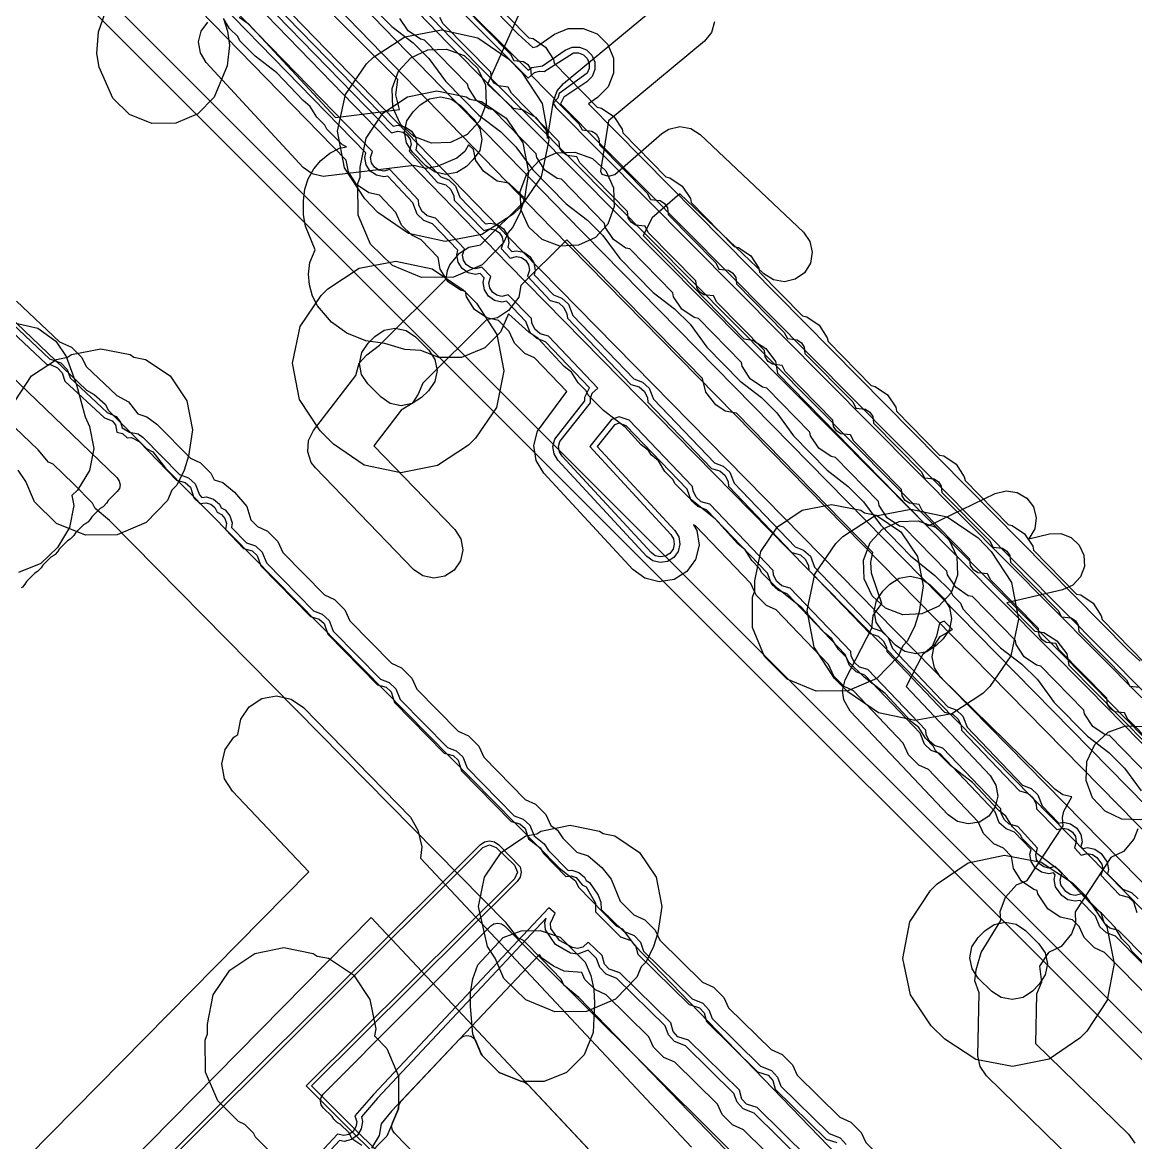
# Model space of a CAD drawing. Header units: metres. Extents: x -2677 to -840, y 169 to 1487.
# Drawn here: x -1690.1 to -1631.8, y 1085.9 to 1144.5 of the extents above; entities that cross this region are included whole.
import ezdxf

# ---------------------------------------------------------------- set-up
doc = ezdxf.new("R2010")
doc.units = ezdxf.units.M
for name, color, linetype in [('AI_GREENING_ALLOWED_ZONE', 4, 'Continuous'), ('AI_GREENING_EXCLUSIONS', 1, 'Continuous'), ('AI_GREENING_LAWN', 82, 'Continuous')]:
    doc.layers.add(name, color=color, linetype=linetype)

msp = doc.modelspace()

# ---------------------------------------------------------------- linework, layer by layer
at = {"layer": 'AI_GREENING_ALLOWED_ZONE'}
msp.add_lwpolyline([(-1662.358, 1077.926), (-1670.616, 1086.396), (-1670.721, 1086.558), (-1670.758, 1086.748), (-1670.719, 1086.938), (-1670.426, 1087.638), (-1670.397, 1087.782), (-1670.396, 1087.782), (-1670.396, 1087.782), (-1670.372, 1087.912), (-1670.271, 1088.07), (-1667.172, 1091.361), (-1667.011, 1091.475), (-1666.818, 1091.518), (-1666.623, 1091.483), (-1666.457, 1091.375), (-1666.347, 1091.211), (-1666.07, 1090.549), (-1666.016, 1090.47), (-1665.164, 1089.618), (-1665.082, 1089.563), (-1664.008, 1089.13), (-1663.917, 1089.113), (-1663.77, 1089.059), (-1663.647, 1088.964), (-1658.104, 1083.052)], dxfattribs=at)
at = {"layer": 'AI_GREENING_EXCLUSIONS'}
for points in [[(-1725.602, 1188.899), (-1722.981, 1185.086), (-1711.941, 1172.588), (-1707.91, 1168.213), (-1697.806, 1157.973), (-1592.329, 1052.459), (-1591.895, 1051.811), (-1591.844, 1051.551), (-1591.563, 1051.196), (-1583.647, 1043.253), (-1582.226, 1041.717)], [(-1723.771, 1184.47), (-1712.683, 1171.918), (-1708.634, 1167.522), (-1698.515, 1157.268), (-1593.036, 1051.753), (-1592.819, 1051.428), (-1592.744, 1051.04), (-1592.274, 1050.493), (-1584.375, 1042.567)], [(-1689.974, 1170.556), (-1664.143, 1143.925), (-1663.373, 1143.218), (-1663.165, 1143.278), (-1662.236, 1143.91), (-1661.518, 1144.215), (-1660.737, 1144.221), (-1660.014, 1143.929), (-1659.457, 1143.381), (-1659.153, 1142.663), (-1659.146, 1141.883), (-1659.439, 1141.159), (-1659.986, 1140.603), (-1660.463, 1140.278), (-1632.225, 1111.679), (-1631.594, 1111.113)], [(-1611.345, 1086.222), (-1634.286, 1109.639), (-1667.831, 1143.457), (-1692.058, 1168.538)], [(-1611.131, 1086.432), (-1634.073, 1109.85), (-1667.617, 1143.668), (-1691.842, 1168.746)], [(-1682.798, 1151.116), (-1670.759, 1138.761), (-1670.433, 1138.849), (-1670.166, 1138.792), (-1669.941, 1138.637), (-1669.792, 1138.408), (-1669.742, 1138.14), (-1669.847, 1137.802), (-1668.357, 1136.162), (-1667.927, 1136.037), (-1667.659, 1135.794), (-1667.499, 1135.462), (-1667.48, 1135.229), (-1665.943, 1133.65), (-1665.615, 1133.734), (-1665.349, 1133.674), (-1665.125, 1133.517), (-1664.979, 1133.287), (-1664.931, 1133.018), (-1665.031, 1132.695), (-1664.561, 1132.203), (-1664.234, 1132.287), (-1663.967, 1132.228), (-1663.744, 1132.071), (-1663.597, 1131.84), (-1663.55, 1131.571), (-1663.649, 1131.249), (-1662.461, 1129.981), (-1662.016, 1129.856), (-1661.747, 1129.613), (-1661.588, 1129.281), (-1661.568, 1129.05), (-1658.247, 1125.587), (-1657.802, 1125.462), (-1657.533, 1125.219), (-1657.374, 1124.887), (-1657.354, 1124.656), (-1654.033, 1121.193), (-1653.588, 1121.067), (-1653.319, 1120.825), (-1653.16, 1120.492), (-1653.14, 1120.261), (-1649.819, 1116.798), (-1649.373, 1116.673), (-1649.105, 1116.43), (-1648.946, 1116.098), (-1648.926, 1115.867), (-1645.75, 1112.545), (-1645.308, 1112.419), (-1645.039, 1112.177), (-1644.88, 1111.844), (-1644.86, 1111.61), (-1641.833, 1108.432), (-1641.391, 1108.306), (-1641.122, 1108.064), (-1640.963, 1107.731), (-1640.943, 1107.497), (-1637.916, 1104.319), (-1637.474, 1104.194), (-1637.206, 1103.951), (-1637.046, 1103.619), (-1637.027, 1103.384), (-1635.954, 1102.288), (-1635.628, 1102.372), (-1635.362, 1102.313), (-1635.138, 1102.157), (-1634.991, 1101.926), (-1634.943, 1101.657), (-1635.042, 1101.334), (-1634.685, 1100.961), (-1634.357, 1101.046), (-1634.091, 1100.987), (-1633.867, 1100.83), (-1633.607, 1100.482), (-1633.56, 1100.213), (-1633.653, 1099.898), (-1632.674, 1098.876), (-1632.215, 1098.751), (-1631.947, 1098.508), (-1631.768, 1097.958)], [(-1682.454, 1151.192), (-1670.674, 1139.103), (-1670.429, 1139.149), (-1670.047, 1139.068), (-1669.726, 1138.847), (-1669.513, 1138.52), (-1669.442, 1138.136), (-1669.499, 1137.867), (-1668.188, 1136.45), (-1667.759, 1136.286), (-1667.41, 1135.962), (-1667.186, 1135.382), (-1665.854, 1133.991), (-1665.608, 1134.034), (-1665.227, 1133.949), (-1664.908, 1133.725), (-1664.699, 1133.395), (-1664.632, 1133.011), (-1664.686, 1132.768), (-1664.472, 1132.544), (-1664.227, 1132.587), (-1663.846, 1132.502), (-1663.527, 1132.278), (-1663.318, 1131.949), (-1663.25, 1131.564), (-1663.304, 1131.324), (-1662.299, 1130.274), (-1661.848, 1130.105), (-1661.499, 1129.781), (-1661.274, 1129.203), (-1658.085, 1125.879), (-1657.634, 1125.71), (-1657.284, 1125.387), (-1657.06, 1124.809), (-1653.871, 1121.485), (-1653.42, 1121.316), (-1653.07, 1120.992), (-1652.846, 1120.415), (-1649.656, 1117.091), (-1649.206, 1116.922), (-1648.856, 1116.598), (-1648.632, 1116.02), (-1645.586, 1112.836), (-1645.14, 1112.668), (-1644.791, 1112.344), (-1644.566, 1111.763), (-1641.67, 1108.723), (-1641.223, 1108.555), (-1640.874, 1108.231), (-1640.649, 1107.65), (-1637.753, 1104.611), (-1637.306, 1104.442), (-1636.957, 1104.119), (-1636.733, 1103.537), (-1635.864, 1102.629), (-1635.622, 1102.672), (-1635.241, 1102.588), (-1634.921, 1102.364), (-1634.711, 1102.035), (-1634.644, 1101.651), (-1634.697, 1101.408), (-1634.596, 1101.302), (-1634.351, 1101.346), (-1633.97, 1101.261), (-1633.65, 1101.038), (-1633.328, 1100.591), (-1633.26, 1100.207), (-1633.31, 1099.978), (-1632.515, 1099.17), (-1632.048, 1098.999), (-1631.698, 1098.676)], [(-1630.101, 1093.881), (-1632.893, 1096.71), (-1633.36, 1096.88), (-1633.71, 1097.204), (-1633.934, 1097.766), (-1634.743, 1098.583), (-1635.003, 1098.537), (-1635.384, 1098.621), (-1635.704, 1098.844), (-1636.026, 1099.291), (-1636.094, 1099.675), (-1636.04, 1099.919), (-1636.141, 1100.024), (-1636.387, 1099.981), (-1636.768, 1100.065), (-1637.087, 1100.288), (-1637.297, 1100.617), (-1637.365, 1101.002), (-1637.311, 1101.248), (-1638.173, 1102.155), (-1638.619, 1102.323), (-1638.969, 1102.647), (-1639.193, 1103.228), (-1642.09, 1106.268), (-1642.536, 1106.436), (-1642.886, 1106.76), (-1643.11, 1107.341), (-1646.007, 1110.381), (-1646.453, 1110.549), (-1646.802, 1110.873), (-1647.027, 1111.454), (-1650.068, 1114.634), (-1650.518, 1114.803), (-1650.868, 1115.126), (-1651.092, 1115.704), (-1654.282, 1119.028), (-1654.733, 1119.197), (-1655.082, 1119.521), (-1655.306, 1120.098), (-1658.496, 1123.422), (-1658.855, 1123.553), (-1659.094, 1123.481), (-1660.004, 1122.348), (-1655.939, 1117.939), (-1655.736, 1117.606), (-1655.675, 1117.221), (-1655.767, 1116.841), (-1655.997, 1116.526), (-1656.33, 1116.323), (-1656.715, 1116.262), (-1657.094, 1116.354), (-1657.41, 1116.583), (-1662.057, 1121.626), (-1662.261, 1121.959), (-1662.321, 1122.344), (-1662.23, 1122.723), (-1660.654, 1124.733), (-1660.66, 1124.918), (-1660.405, 1125.411), (-1662.71, 1127.816), (-1663.161, 1127.986), (-1663.51, 1128.309), (-1663.735, 1128.887), (-1664.749, 1129.941), (-1664.996, 1129.897), (-1665.377, 1129.982), (-1665.696, 1130.206), (-1665.906, 1130.536), (-1665.973, 1130.92), (-1665.919, 1131.163), (-1666.132, 1131.387), (-1666.378, 1131.344), (-1666.758, 1131.429), (-1667.078, 1131.653), (-1667.287, 1131.982), (-1667.354, 1132.366), (-1667.3, 1132.61), (-1668.624, 1133.998), (-1669.072, 1134.167), (-1669.422, 1134.49), (-1669.646, 1135.087), (-1670.951, 1136.492), (-1671.171, 1136.451), (-1671.553, 1136.532), (-1671.874, 1136.753), (-1672.087, 1137.08), (-1672.158, 1137.464), (-1672.106, 1137.708), (-1683.886, 1149.797)], [(-1629.807, 1094.037), (-1632.734, 1097.004), (-1633.193, 1097.129), (-1633.461, 1097.372), (-1633.64, 1097.922), (-1634.661, 1098.927), (-1634.996, 1098.836), (-1635.263, 1098.895), (-1635.487, 1099.052), (-1635.747, 1099.4), (-1635.794, 1099.669), (-1635.696, 1099.992), (-1636.053, 1100.365), (-1636.38, 1100.281), (-1636.647, 1100.34), (-1636.871, 1100.496), (-1637.018, 1100.726), (-1637.065, 1100.995), (-1636.965, 1101.32), (-1638.009, 1102.447), (-1638.451, 1102.572), (-1638.72, 1102.815), (-1638.879, 1103.147), (-1638.899, 1103.381), (-1641.926, 1106.559), (-1642.368, 1106.685), (-1642.637, 1106.928), (-1642.796, 1107.26), (-1642.816, 1107.494), (-1645.843, 1110.672), (-1646.285, 1110.798), (-1646.554, 1111.04), (-1646.713, 1111.373), (-1646.733, 1111.607), (-1649.905, 1114.926), (-1650.351, 1115.051), (-1650.619, 1115.294), (-1650.779, 1115.626), (-1650.798, 1115.857), (-1654.12, 1119.32), (-1654.565, 1119.446), (-1654.833, 1119.688), (-1654.993, 1120.021), (-1655.012, 1120.252), (-1658.334, 1123.715), (-1658.863, 1123.898), (-1659.264, 1123.749), (-1660.399, 1122.335), (-1656.16, 1117.736), (-1656.017, 1117.503), (-1655.975, 1117.233), (-1656.039, 1116.967), (-1656.2, 1116.746), (-1656.433, 1116.604), (-1656.703, 1116.562), (-1656.968, 1116.626), (-1657.189, 1116.787), (-1661.837, 1121.829), (-1661.979, 1122.062), (-1662.022, 1122.332), (-1661.957, 1122.597), (-1660.356, 1124.625), (-1660.364, 1124.87), (-1660.268, 1125.125), (-1659.978, 1125.4), (-1662.548, 1128.109), (-1662.993, 1128.234), (-1663.262, 1128.477), (-1663.421, 1128.809), (-1663.441, 1129.04), (-1664.661, 1130.282), (-1664.989, 1130.197), (-1665.256, 1130.257), (-1665.48, 1130.414), (-1665.626, 1130.644), (-1665.673, 1130.913), (-1665.574, 1131.236), (-1666.043, 1131.728), (-1666.371, 1131.644), (-1666.637, 1131.703), (-1666.861, 1131.86), (-1667.007, 1132.091), (-1667.054, 1132.36), (-1666.955, 1132.683), (-1668.461, 1134.29), (-1668.904, 1134.415), (-1669.173, 1134.658), (-1669.332, 1134.99), (-1669.352, 1135.238), (-1670.855, 1136.829), (-1671.167, 1136.751), (-1671.434, 1136.808), (-1671.659, 1136.963), (-1671.808, 1137.192), (-1671.858, 1137.46), (-1671.762, 1137.784), (-1683.801, 1150.139)], [(-1678.732, 1144.816), (-1678.258, 1144.472), (-1673.704, 1139.549), (-1670.352, 1139.969), (-1670.542, 1140.741), (-1670.443, 1141.547), (-1679.022, 1150.165)], [(-1630.964, 1093.329), (-1633.461, 1095.859), (-1633.999, 1096.105), (-1634.539, 1096.645), (-1634.797, 1097.214), (-1635.141, 1097.563), (-1635.786, 1097.705), (-1636.426, 1098.153), (-1636.958, 1098.928), (-1636.99, 1099.11), (-1637.17, 1099.149), (-1637.809, 1099.597), (-1638.229, 1100.255), (-1638.339, 1100.878), (-1638.759, 1101.319), (-1639.258, 1101.548), (-1639.798, 1102.088), (-1640.074, 1102.7), (-1642.676, 1105.432), (-1643.174, 1105.661), (-1643.715, 1106.201), (-1643.991, 1106.813), (-1646.593, 1109.545), (-1647.091, 1109.773), (-1647.632, 1110.314), (-1647.908, 1110.925), (-1650.651, 1113.795), (-1651.157, 1114.027), (-1651.697, 1114.567), (-1651.97, 1115.17), (-1654.865, 1118.189), (-1654.97, 1118.233), (-1654.797, 1117.951), (-1654.676, 1117.18), (-1654.859, 1116.421), (-1655.319, 1115.791), (-1655.985, 1115.384), (-1656.756, 1115.263), (-1657.514, 1115.446), (-1658.145, 1115.906), (-1662.793, 1120.948), (-1663.2, 1121.614), (-1663.321, 1122.385), (-1663.137, 1123.143), (-1661.598, 1125.21), (-1663.293, 1126.978), (-1663.799, 1127.21), (-1664.34, 1127.75), (-1664.612, 1128.353), (-1665.165, 1128.93), (-1665.781, 1129.067), (-1666.42, 1129.516), (-1666.838, 1130.174), (-1666.887, 1130.452), (-1667.162, 1130.514), (-1667.801, 1130.962), (-1668.219, 1131.621), (-1668.327, 1132.237), (-1669.209, 1133.161), (-1669.711, 1133.391), (-1670.251, 1133.931), (-1670.542, 1134.578), (-1671.391, 1135.495), (-1671.947, 1135.613), (-1672.591, 1136.055), (-1673.016, 1136.71), (-1673.13, 1137.325), (-1684.295, 1148.783)], [(-1674.694, 1147.896), (-1661.67, 1134.465), (-1623.425, 1095.521)], [(-1709.94, 1147.514), (-1686.726, 1125.283), (-1686.329, 1125.058), (-1685.737, 1124.549), (-1685.573, 1124.224), (-1683.576, 1122.229), (-1683.252, 1122.066), (-1682.588, 1121.204), (-1661.976, 1100.272), (-1661.139, 1099.604), (-1660.98, 1099.276), (-1659.018, 1097.26), (-1658.696, 1097.093), (-1658.057, 1096.25), (-1637.782, 1075.224), (-1637.093, 1074.63), (-1636.982, 1074.393), (-1635.973, 1073.347), (-1634.927, 1072.339), (-1634.693, 1072.229), (-1634.098, 1071.54), (-1615.124, 1053.244)], [(-1709.94, 1147.514), (-1686.726, 1125.283), (-1686.329, 1125.058), (-1685.737, 1124.549), (-1685.573, 1124.224), (-1683.576, 1122.229), (-1683.252, 1122.066), (-1682.588, 1121.204), (-1661.976, 1100.272), (-1661.139, 1099.604), (-1660.98, 1099.276), (-1659.018, 1097.26), (-1658.696, 1097.093), (-1658.057, 1096.25), (-1637.782, 1075.224), (-1637.093, 1074.63), (-1636.982, 1074.393), (-1635.973, 1073.347), (-1634.927, 1072.339), (-1634.693, 1072.229), (-1634.098, 1071.54), (-1615.124, 1053.244)], [(-1617.913, 1050.376), (-1636.7, 1068.491), (-1637.625, 1069.175), (-1637.793, 1069.499), (-1639.82, 1071.526), (-1640.142, 1071.693), (-1640.827, 1072.619), (-1660.975, 1093.513), (-1661.745, 1094.156), (-1661.889, 1094.461), (-1662.866, 1095.475), (-1663.859, 1096.483), (-1664.153, 1096.631), (-1664.769, 1097.407), (-1685.514, 1118.475), (-1686.266, 1119.093), (-1686.405, 1119.38), (-1687.394, 1120.384), (-1688.471, 1121.415), (-1688.702, 1121.526), (-1689.257, 1122.168), (-1714.899, 1146.725)], [(-1617.913, 1050.376), (-1636.7, 1068.491), (-1637.625, 1069.175), (-1637.793, 1069.499), (-1639.82, 1071.526), (-1640.142, 1071.693), (-1640.827, 1072.619), (-1660.975, 1093.513), (-1661.745, 1094.156), (-1661.889, 1094.461), (-1662.866, 1095.475), (-1663.859, 1096.483), (-1664.153, 1096.631), (-1664.769, 1097.407), (-1685.514, 1118.475), (-1686.266, 1119.093), (-1686.405, 1119.38), (-1687.394, 1120.384), (-1688.471, 1121.415), (-1688.702, 1121.526), (-1689.257, 1122.168), (-1714.899, 1146.725)], [(-1675.407, 1147.195), (-1662.385, 1133.766), (-1624.139, 1094.821)], [(-1625.803, 1093.733), (-1663.954, 1132.58), (-1677.189, 1146.227)], [(-1672.498, 1146.091), (-1670.752, 1144.319), (-1669.625, 1143.46), (-1668.815, 1142.65), (-1667.939, 1141.457), (-1666.194, 1139.686), (-1665.066, 1138.827), (-1664.256, 1138.017), (-1663.38, 1136.822), (-1661.632, 1135.044), (-1660.513, 1134.188), (-1659.703, 1133.378), (-1658.828, 1132.182), (-1657.08, 1130.404), (-1655.961, 1129.548), (-1655.151, 1128.738), (-1654.275, 1127.542), (-1652.521, 1125.757), (-1651.414, 1124.904), (-1650.603, 1124.094), (-1649.728, 1122.89), (-1647.976, 1121.097), (-1646.877, 1120.249), (-1646.066, 1119.439), (-1645.191, 1118.235), (-1643.621, 1116.624), (-1642.34, 1115.595), (-1641.529, 1114.784), (-1641.407, 1114.541), (-1641.007, 1114.14), (-1640.871, 1113.85), (-1640.131, 1113.043), (-1638.916, 1111.811), (-1637.79, 1110.952), (-1636.98, 1110.142), (-1636.104, 1108.949), (-1634.358, 1107.177), (-1633.232, 1106.318), (-1632.422, 1105.508), (-1631.546, 1104.315)], [(-1667.734, 1146.159), (-1663.612, 1142.037), (-1663.43, 1142.181), (-1662.872, 1142.268), (-1661.674, 1143.083), (-1661.314, 1143.236), (-1660.924, 1143.239), (-1660.562, 1143.093), (-1660.284, 1142.819), (-1660.132, 1142.46), (-1660.129, 1142.07), (-1660.275, 1141.708), (-1660.549, 1141.43), (-1661.747, 1140.614), (-1661.922, 1140.27), (-1631.299, 1109.393)], [(-1626.517, 1093.033), (-1664.67, 1131.882), (-1677.903, 1145.526)], [(-1667.949, 1145.951), (-1663.616, 1141.615), (-1663.293, 1141.915), (-1663.03, 1141.99), (-1662.788, 1141.962), (-1661.253, 1142.942), (-1660.98, 1142.944), (-1660.727, 1142.842), (-1660.532, 1142.65), (-1660.426, 1142.399), (-1660.423, 1142.126), (-1660.526, 1141.872), (-1662, 1140.805), (-1662.063, 1140.569), (-1662.317, 1140.302), (-1662.165, 1140.079), (-1631.513, 1109.182)], [(-1665.83, 1146.035), (-1663.582, 1143.731), (-1663.361, 1143.685), (-1662.716, 1143.246), (-1662.288, 1142.594), (-1662.25, 1142.394), (-1660.002, 1140.09), (-1659.781, 1140.044), (-1659.136, 1139.605), (-1658.708, 1138.953), (-1658.67, 1138.753), (-1656.422, 1136.449), (-1656.202, 1136.403), (-1655.556, 1135.964), (-1655.128, 1135.311), (-1655.091, 1135.112), (-1652.842, 1132.808), (-1652.622, 1132.762), (-1651.977, 1132.323), (-1651.549, 1131.67), (-1651.511, 1131.471), (-1649.262, 1129.169), (-1649.042, 1129.124), (-1648.396, 1128.685), (-1647.967, 1128.033), (-1647.929, 1127.834), (-1645.679, 1125.531), (-1645.458, 1125.486), (-1644.813, 1125.047), (-1644.384, 1124.395), (-1644.346, 1124.196), (-1642.096, 1121.893), (-1641.875, 1121.848), (-1641.23, 1121.409), (-1640.801, 1120.757), (-1640.763, 1120.558), (-1638.513, 1118.255), (-1638.292, 1118.21), (-1637.647, 1117.771), (-1637.218, 1117.119), (-1637.18, 1116.92), (-1634.93, 1114.618), (-1634.709, 1114.572), (-1634.064, 1114.133), (-1633.635, 1113.481), (-1633.597, 1113.282), (-1631.347, 1110.98)], [(-1663.692, 1145.901), (-1665.739, 1141.309), (-1664.402, 1140.041), (-1663.929, 1139.981), (-1663.239, 1139.574), (-1662.7, 1138.905), (-1662.598, 1138.458), (-1662.296, 1140.41), (-1662.096, 1140.96), (-1661.772, 1141.335), (-1656.312, 1145.865)], [(-1631.23, 1095.124), (-1632.04, 1095.934), (-1632.164, 1096.181), (-1632.562, 1096.579), (-1632.913, 1097.168), (-1633.628, 1097.919), (-1633.916, 1098.13), (-1635.807, 1100.125), (-1636.94, 1100.99), (-1637.75, 1101.8), (-1637.859, 1102.012), (-1638.282, 1102.435), (-1638.626, 1102.993), (-1638.999, 1103.299), (-1640.365, 1104.759), (-1641.498, 1105.624), (-1642.308, 1106.434), (-1642.417, 1106.646), (-1642.84, 1107.069), (-1643.184, 1107.628), (-1643.557, 1107.933), (-1644.941, 1109.412), (-1646.048, 1110.266), (-1646.858, 1111.076), (-1646.971, 1111.298), (-1647.387, 1111.714), (-1647.733, 1112.28), (-1648.109, 1112.593), (-1649.303, 1113.891), (-1650.584, 1114.921), (-1651.395, 1115.731), (-1651.508, 1115.952), (-1651.924, 1116.369), (-1652.27, 1116.935), (-1652.652, 1117.254), (-1653.841, 1118.546), (-1655.121, 1119.576), (-1655.932, 1120.386), (-1656.045, 1120.607), (-1656.461, 1121.023), (-1656.807, 1121.59), (-1657.183, 1121.9), (-1657.328, 1122.122), (-1657.702, 1122.429), (-1658.543, 1123.357), (-1659.669, 1124.22), (-1660.479, 1125.03), (-1660.589, 1125.245), (-1661.01, 1125.666), (-1661.355, 1126.226), (-1661.729, 1126.534), (-1663.096, 1127.997), (-1663.59, 1128.324), (-1664.641, 1129.279), (-1665.065, 1128.316), (-1665.876, 1127.505), (-1667.1, 1126.994), (-1668.288, 1126.994), (-1669.228, 1127.37), (-1670.061, 1127.409), (-1671.118, 1127.726), (-1672.117, 1127.861), (-1673.104, 1128.265), (-1673.904, 1128.853), (-1674.64, 1129.701), (-1674.897, 1130.209), (-1675.061, 1130.793), (-1675.104, 1131.361), (-1675.032, 1131.963), (-1674.76, 1132.64), (-1675.272, 1133.875), (-1675.369, 1134.469), (-1675.375, 1135.204), (-1675.304, 1135.806), (-1675.129, 1136.348), (-1674.833, 1136.878), (-1674.464, 1137.311), (-1673.988, 1137.687), (-1673.481, 1137.947), (-1673.127, 1138.022), (-1673.333, 1138.132), (-1674.143, 1138.942), (-1674.252, 1139.154), (-1674.675, 1139.577), (-1675.019, 1140.135), (-1675.392, 1140.44), (-1676.758, 1141.9), (-1677.892, 1142.765), (-1678.702, 1143.576), (-1678.811, 1143.787), (-1679.234, 1144.21), (-1679.556, 1144.735), (-1679.343, 1144.076), (-1679.237, 1143.34), (-1679.355, 1142.252), (-1680.044, 1140.628), (-1680.898, 1139.754), (-1682.045, 1139.258), (-1683.31, 1139.243), (-1684.471, 1139.711), (-1685.345, 1140.565), (-1686.056, 1142.192), (-1686.188, 1142.907), (-1686.092, 1144.048), (-1685.742, 1145.036)], [(-1667.037, 1145.409), (-1664.544, 1142.873), (-1664.375, 1142.546), (-1663.869, 1142.488), (-1663.643, 1142.335), (-1663.493, 1142.106), (-1663.457, 1141.767), (-1660.964, 1139.232), (-1660.795, 1138.905), (-1660.289, 1138.847), (-1660.063, 1138.694), (-1659.914, 1138.465), (-1659.877, 1138.126), (-1657.384, 1135.591), (-1657.216, 1135.264), (-1656.709, 1135.206), (-1656.483, 1135.053), (-1656.334, 1134.824), (-1656.297, 1134.485), (-1653.804, 1131.949), (-1653.636, 1131.623), (-1653.129, 1131.565), (-1652.904, 1131.411), (-1652.754, 1131.183), (-1652.717, 1130.844), (-1650.223, 1128.31), (-1650.054, 1127.984), (-1649.548, 1127.926), (-1649.322, 1127.773), (-1649.172, 1127.545), (-1649.136, 1127.206), (-1646.64, 1124.672), (-1646.471, 1124.346), (-1645.965, 1124.289), (-1645.739, 1124.135), (-1645.589, 1123.907), (-1645.552, 1123.568), (-1643.057, 1121.034), (-1642.888, 1120.708), (-1642.382, 1120.651), (-1642.156, 1120.497), (-1642.006, 1120.269), (-1641.969, 1119.93), (-1639.474, 1117.396), (-1639.305, 1117.07), (-1638.799, 1117.013), (-1638.573, 1116.859), (-1638.423, 1116.631), (-1638.386, 1116.292), (-1635.891, 1113.758), (-1635.722, 1113.432), (-1635.216, 1113.375), (-1634.99, 1113.221), (-1634.84, 1112.993), (-1634.803, 1112.654), (-1632.308, 1110.12), (-1632.139, 1109.794), (-1631.633, 1109.737)], [(-1634.315, 1084.211), (-1639.636, 1089.402), (-1639.967, 1089.885), (-1640.089, 1090.458), (-1640.02, 1093.749), (-1640.245, 1094.375), (-1640.189, 1094.958), (-1639.92, 1095.852), (-1638.893, 1097.529), (-1638.917, 1098.005), (-1638.638, 1098.756), (-1638.074, 1099.404), (-1637.509, 1099.633), (-1635.629, 1102.491), (-1635.658, 1102.927), (-1635.592, 1103.25), (-1635.172, 1104.001), (-1635.644, 1104.116), (-1636.063, 1104.406), (-1642.038, 1110.276), (-1642.367, 1110.759), (-1642.487, 1111.332), (-1642.378, 1111.907), (-1642.057, 1112.397), (-1641.412, 1112.76), (-1641.852, 1113.204), (-1642.103, 1113.095), (-1642.249, 1112.412), (-1642.481, 1111.875), (-1642.98, 1111.436), (-1643.849, 1109.775), (-1639.456, 1105.12), (-1639.146, 1104.624), (-1639.048, 1104.047), (-1639.179, 1103.476), (-1639.518, 1102.999), (-1640.014, 1102.688), (-1640.591, 1102.591), (-1641.161, 1102.722), (-1641.638, 1103.061), (-1646.765, 1108.494), (-1647.105, 1109.075), (-1647.173, 1109.567), (-1647.042, 1110.137), (-1645.639, 1112.826), (-1645.562, 1113.487), (-1645.116, 1114.13), (-1645.663, 1115.718), (-1645.69, 1116.292), (-1645.592, 1116.793), (-1652.71, 1124.076), (-1653.316, 1124.191), (-1653.799, 1124.522), (-1654.324, 1125.186), (-1654.492, 1125.901), (-1661.586, 1133.159), (-1663.995, 1130.764), (-1664.104, 1130.157), (-1664.65, 1129.453), (-1665.228, 1129.079), (-1665.804, 1128.966), (-1669.136, 1125.654), (-1669.37, 1125.074), (-1669.691, 1124.584), (-1670.258, 1124.237), (-1671.688, 1122.372), (-1667.453, 1117.993), (-1667.136, 1117.501), (-1667.032, 1116.926), (-1667.155, 1116.353), (-1667.489, 1115.872), (-1667.981, 1115.555), (-1668.556, 1115.451), (-1669.129, 1115.575), (-1669.61, 1115.908), (-1674.743, 1121.216), (-1674.964, 1121.508), (-1675.152, 1122.062), (-1675.114, 1122.646), (-1674.855, 1123.171), (-1672.639, 1126.062), (-1672.451, 1126.7), (-1672.061, 1127.137), (-1671.397, 1127.637), (-1667.902, 1131.111), (-1667.841, 1131.543), (-1667.71, 1131.845), (-1667.204, 1132.455), (-1666.716, 1132.778), (-1666.116, 1132.886), (-1663.723, 1135.264), (-1664.632, 1136.125), (-1665.242, 1136.217), (-1665.962, 1136.742), (-1666.353, 1137.308), (-1666.483, 1137.88), (-1666.736, 1138.12), (-1666.933, 1137.785), (-1667.348, 1137.436), (-1668.374, 1136.996), (-1668.948, 1136.88), (-1669.593, 1137.04), (-1674.34, 1136.466), (-1674.909, 1136.603), (-1675.383, 1136.946), (-1680.461, 1142.435), (-1680.767, 1142.934), (-1680.858, 1143.512), (-1680.722, 1144.081), (-1680.378, 1144.554)], [(-1630.964, 1104.908), (-1633.214, 1107.21), (-1633.434, 1107.256), (-1634.08, 1107.694), (-1634.509, 1108.346), (-1634.547, 1108.546), (-1636.797, 1110.848), (-1637.018, 1110.894), (-1637.663, 1111.332), (-1638.092, 1111.984), (-1638.13, 1112.184), (-1640.38, 1114.486), (-1640.601, 1114.532), (-1641.246, 1114.97), (-1641.675, 1115.622), (-1641.713, 1115.822), (-1643.963, 1118.124), (-1644.184, 1118.17), (-1644.829, 1118.608), (-1645.258, 1119.26), (-1645.296, 1119.46), (-1647.546, 1121.762), (-1647.767, 1121.808), (-1648.412, 1122.246), (-1648.841, 1122.898), (-1648.879, 1123.098), (-1651.129, 1125.4), (-1651.35, 1125.446), (-1651.995, 1125.884), (-1652.424, 1126.536), (-1652.462, 1126.736), (-1654.713, 1129.04), (-1654.933, 1129.086), (-1655.578, 1129.525), (-1656.006, 1130.177), (-1656.044, 1130.377), (-1658.293, 1132.681), (-1658.513, 1132.727), (-1659.158, 1133.166), (-1659.586, 1133.818), (-1659.624, 1134.018), (-1661.872, 1136.322), (-1662.093, 1136.368), (-1662.738, 1136.807), (-1663.166, 1137.46), (-1663.204, 1137.659), (-1665.452, 1139.963), (-1665.673, 1140.009), (-1666.318, 1140.448), (-1666.746, 1141.101), (-1666.784, 1141.3), (-1669.032, 1143.604), (-1669.253, 1143.65), (-1669.898, 1144.089), (-1670.326, 1144.742)], [(-1629.757, 1105.536), (-1632.253, 1108.069), (-1632.422, 1108.396), (-1632.928, 1108.453), (-1633.154, 1108.607), (-1633.304, 1108.835), (-1633.34, 1109.174), (-1635.836, 1111.707), (-1636.005, 1112.034), (-1636.511, 1112.091), (-1636.737, 1112.244), (-1636.887, 1112.473), (-1636.924, 1112.812), (-1639.419, 1115.345), (-1639.588, 1115.672), (-1640.094, 1115.729), (-1640.32, 1115.882), (-1640.47, 1116.111), (-1640.507, 1116.45), (-1643.002, 1118.983), (-1643.171, 1119.31), (-1643.677, 1119.367), (-1643.903, 1119.52), (-1644.053, 1119.749), (-1644.09, 1120.088), (-1646.585, 1122.621), (-1646.754, 1122.948), (-1647.26, 1123.005), (-1647.486, 1123.158), (-1647.636, 1123.387), (-1647.673, 1123.726), (-1650.168, 1126.259), (-1650.337, 1126.586), (-1650.843, 1126.643), (-1651.069, 1126.796), (-1651.219, 1127.025), (-1651.256, 1127.363), (-1653.751, 1129.898), (-1653.919, 1130.225), (-1654.426, 1130.283), (-1654.651, 1130.436), (-1654.801, 1130.665), (-1654.838, 1131.004), (-1657.331, 1133.539), (-1657.499, 1133.866), (-1658.006, 1133.924), (-1658.231, 1134.077), (-1658.381, 1134.306), (-1658.417, 1134.645), (-1660.911, 1137.18), (-1661.079, 1137.507), (-1661.585, 1137.565), (-1661.811, 1137.718), (-1661.961, 1137.947), (-1661.997, 1138.286), (-1664.49, 1140.822), (-1664.659, 1141.148), (-1665.165, 1141.206), (-1665.391, 1141.36), (-1665.541, 1141.588), (-1665.577, 1141.927), (-1668.07, 1144.463), (-1668.239, 1144.789)], [(-1653.861, 1144.571), (-1654.028, 1144.01), (-1654.397, 1143.556), (-1659.418, 1139.389), (-1659.827, 1136.743), (-1659.77, 1136.596), (-1659.407, 1136.478), (-1659.089, 1136.576), (-1656.627, 1138.713), (-1656.254, 1138.951), (-1655.683, 1139.08), (-1655.106, 1138.981), (-1654.611, 1138.669), (-1649.219, 1133.551), (-1648.881, 1133.073), (-1648.752, 1132.502), (-1648.851, 1131.926), (-1649.164, 1131.431), (-1649.642, 1131.093), (-1650.213, 1130.964), (-1650.789, 1131.063), (-1651.284, 1131.375), (-1655.689, 1135.555), (-1657.122, 1134.311), (-1657.608, 1133.381), (-1652.33, 1127.981), (-1651.86, 1127.903), (-1651.186, 1127.47), (-1650.672, 1126.781), (-1650.57, 1126.18), (-1642.851, 1118.281), (-1642.641, 1118.203), (-1639.185, 1119.872), (-1638.619, 1120.019), (-1638.039, 1119.938), (-1637.535, 1119.641), (-1637.182, 1119.174), (-1637.035, 1118.607), (-1637.117, 1118.028), (-1637.429, 1117.512), (-1636.345, 1117.766), (-1635.76, 1117.786), (-1635.212, 1117.581), (-1634.784, 1117.181), (-1634.542, 1116.649), (-1634.522, 1116.064), (-1634.727, 1115.516), (-1635.127, 1115.088), (-1635.659, 1114.845), (-1638.577, 1114.161), (-1637.111, 1112.681), (-1636.64, 1112.606), (-1635.963, 1112.177), (-1635.445, 1111.492), (-1635.339, 1110.892), (-1631.198, 1106.711)], [(-1690.392, 1129.94), (-1688.137, 1127.824), (-1687.506, 1127.54), (-1686.965, 1127), (-1686.743, 1126.518), (-1685.142, 1125.016), (-1684.532, 1124.679), (-1684.039, 1124.045), (-1683.565, 1123.897), (-1683.037, 1123.511), (-1681.283, 1121.722), (-1680.752, 1121.48), (-1680.212, 1120.94), (-1680.05, 1120.602), (-1679.582, 1120.451), (-1678.988, 1119.945), (-1678.343, 1119.196), (-1678.129, 1118.507), (-1677.78, 1118.151), (-1677.249, 1117.908), (-1676.709, 1117.368), (-1676.448, 1116.792), (-1674.278, 1114.579), (-1673.747, 1114.336), (-1673.206, 1113.796), (-1672.945, 1113.22), (-1670.775, 1111.007), (-1670.244, 1110.765), (-1669.704, 1110.224), (-1669.442, 1109.648), (-1667.272, 1107.435), (-1666.741, 1107.193), (-1666.201, 1106.653), (-1665.94, 1106.076), (-1663.77, 1103.863), (-1663.239, 1103.621), (-1662.698, 1103.081), (-1662.437, 1102.505), (-1662.08, 1102.265), (-1661.796, 1101.851), (-1661.076, 1101.117), (-1660.476, 1100.923), (-1659.77, 1100.303), (-1659.271, 1099.703), (-1658.809, 1098.542), (-1658.087, 1097.832), (-1657.514, 1097.572), (-1656.973, 1097.032), (-1656.73, 1096.498), (-1654.497, 1094.304), (-1653.923, 1094.043), (-1653.383, 1093.503), (-1653.14, 1092.97), (-1650.907, 1090.775), (-1650.333, 1090.515), (-1649.793, 1089.974), (-1649.549, 1089.441), (-1647.317, 1087.246), (-1646.743, 1086.986), (-1646.203, 1086.445), (-1645.959, 1085.912), (-1643.726, 1083.717)], [(-1691.513, 1129.18), (-1688.806, 1126.641), (-1688.565, 1126.621), (-1688.232, 1126.462), (-1687.99, 1126.194), (-1687.864, 1125.758), (-1685.788, 1123.838), (-1685.372, 1123.686), (-1685.201, 1123.472), (-1685.14, 1123.084), (-1684.836, 1123.012), (-1684.599, 1122.798), (-1684.369, 1122.804), (-1683.965, 1122.601), (-1682.014, 1120.581), (-1681.558, 1120.456), (-1681.29, 1120.213), (-1681.111, 1119.66), (-1680.786, 1119.359), (-1680.476, 1119.4), (-1680.216, 1119.316), (-1680.008, 1119.139), (-1679.89, 1118.907), (-1679.66, 1118.786), (-1679.486, 1118.576), (-1679.405, 1118.315), (-1679.453, 1118), (-1678.511, 1117.009), (-1678.055, 1116.884), (-1677.787, 1116.641), (-1677.608, 1116.088), (-1675.008, 1113.437), (-1674.553, 1113.312), (-1674.284, 1113.069), (-1674.105, 1112.517), (-1671.506, 1109.866), (-1671.05, 1109.74), (-1670.782, 1109.498), (-1670.603, 1108.945), (-1668.003, 1106.294), (-1667.548, 1106.168), (-1667.279, 1105.926), (-1667.1, 1105.373), (-1664.5, 1102.722), (-1664.045, 1102.597), (-1663.776, 1102.354), (-1663.597, 1101.801), (-1662.988, 1101.335), (-1662.819, 1101.037), (-1661.65, 1099.845), (-1661.369, 1099.872), (-1661.109, 1099.788), (-1660.795, 1099.402), (-1660.589, 1099.293), (-1660.103, 1098.439), (-1660.099, 1097.987), (-1658.792, 1096.673), (-1658.24, 1096.494), (-1657.998, 1096.226), (-1657.872, 1095.769), (-1655.202, 1093.144), (-1654.65, 1092.965), (-1654.408, 1092.697), (-1654.282, 1092.24), (-1651.612, 1089.616), (-1651.06, 1089.437), (-1650.817, 1089.168), (-1650.692, 1088.712), (-1648.022, 1086.087), (-1647.47, 1085.908)], [(-1691.224, 1129.347), (-1688.655, 1126.935), (-1688.065, 1126.711), (-1687.741, 1126.361), (-1687.575, 1125.925), (-1685.646, 1124.118), (-1685.178, 1123.915), (-1684.935, 1123.61), (-1684.853, 1123.324), (-1684.472, 1123.098), (-1684.015, 1123.004), (-1683.751, 1122.811), (-1681.854, 1120.875), (-1681.39, 1120.704), (-1681.041, 1120.381), (-1680.817, 1119.816), (-1680.68, 1119.679), (-1680.441, 1119.698), (-1680.07, 1119.578), (-1679.773, 1119.325), (-1679.67, 1119.124), (-1679.471, 1119.019), (-1679.222, 1118.719), (-1679.107, 1118.346), (-1679.129, 1118.098), (-1678.352, 1117.303), (-1677.888, 1117.133), (-1677.538, 1116.809), (-1677.314, 1116.244), (-1674.849, 1113.732), (-1674.385, 1113.561), (-1674.036, 1113.237), (-1673.811, 1112.672), (-1671.346, 1110.16), (-1670.882, 1109.989), (-1670.533, 1109.665), (-1670.309, 1109.1), (-1667.844, 1106.588), (-1667.38, 1106.417), (-1667.03, 1106.094), (-1666.806, 1105.528), (-1664.341, 1103.016), (-1663.877, 1102.845), (-1663.528, 1102.522), (-1663.303, 1101.957), (-1662.779, 1101.55), (-1662.551, 1101.192), (-1661.532, 1100.154), (-1661.334, 1100.17), (-1660.963, 1100.049), (-1660.666, 1099.796), (-1660.576, 1099.619), (-1660.4, 1099.526), (-1659.96, 1098.859), (-1659.809, 1098.498), (-1659.79, 1098.104), (-1658.636, 1096.967), (-1658.073, 1096.743), (-1657.749, 1096.393), (-1657.578, 1095.928), (-1655.046, 1093.438), (-1654.482, 1093.214), (-1654.159, 1092.865), (-1653.988, 1092.399), (-1651.456, 1089.91), (-1650.892, 1089.685), (-1650.569, 1089.336), (-1650.398, 1088.871), (-1647.866, 1086.381), (-1647.302, 1086.157), (-1646.978, 1085.807)], [(-1690.413, 1128.801), (-1689.273, 1128.534), (-1688.322, 1127.852), (-1687.783, 1127.044), (-1687.247, 1125.562), (-1686.796, 1123.896), (-1686.565, 1123.384), (-1686.338, 1122.236), (-1686.568, 1121.088), (-1687.197, 1120.052), (-1687.482, 1119.768), (-1687.378, 1119.245), (-1687.608, 1118.097), (-1688.237, 1117.061), (-1689.111, 1116.208), (-1690.272, 1115.739)], [(-1690.459, 1124.736), (-1689.591, 1126.033), (-1688.294, 1126.901), (-1687.711, 1127.016), (-1687.506, 1127.154), (-1685.975, 1127.458), (-1684.444, 1127.154), (-1684.444, 1127.154), (-1684.245, 1127.02), (-1683.642, 1126.901), (-1682.345, 1126.033), (-1681.477, 1124.736), (-1681.173, 1123.205), (-1681.38, 1121.834), (-1681.606, 1121.109), (-1681.999, 1120.319), (-1682.251, 1120.049), (-1682.478, 1119.505), (-1683.601, 1118.361), (-1685.11, 1117.714), (-1686.771, 1117.698), (-1688.293, 1118.318), (-1689.437, 1119.441), (-1689.899, 1120.507), (-1690.302, 1121.109)], [(-1689.789, 1085.16), (-1675.085, 1100.079), (-1679.092, 1104.296), (-1679.509, 1104.955), (-1679.641, 1105.724), (-1679.47, 1106.486), (-1679.02, 1107.123), (-1678.8, 1107.262), (-1678.647, 1108.074), (-1678.205, 1108.717), (-1677.551, 1109.143), (-1676.784, 1109.285), (-1676.021, 1109.124), (-1675.377, 1108.682), (-1669.774, 1102.934), (-1669.383, 1102.258), (-1669.172, 1101.382), (-1669.255, 1100.792), (-1655.08, 1085.675)], [(-1631.716, 1102.338), (-1631.936, 1101.795), (-1632.473, 1101.141), (-1633.135, 1100.824), (-1634.997, 1097.992), (-1634.98, 1097.375), (-1635.2, 1096.833), (-1635.737, 1096.178), (-1636.399, 1095.861), (-1636.867, 1095.149), (-1636.768, 1094.301), (-1637.02, 1093.686), (-1637.075, 1091.095), (-1632.22, 1086.358), (-1631.889, 1085.876)], [(-1700.123, 1067.591), (-1666.129, 1101.495), (-1665.904, 1101.645), (-1665.639, 1101.699), (-1665.373, 1101.649), (-1665.146, 1101.501), (-1664.034, 1100.343), (-1663.978, 1100.072), (-1664.031, 1099.801), (-1664.185, 1099.572), (-1674.95, 1088.887), (-1669.296, 1083.246)], [(-1604.211, 1039.262), (-1641.873, 1047.074), (-1642.126, 1047.211), (-1648.119, 1053.249), (-1649.792, 1053.603), (-1703.963, 1060.159), (-1709.201, 1055.008), (-1709.393, 1054.97), (-1709.746, 1055.119), (-1710.921, 1056.309), (-1711.066, 1056.668), (-1710.911, 1057.022), (-1699.983, 1067.448), (-1665.988, 1101.353), (-1665.638, 1101.499), (-1665.286, 1101.358), (-1664.33, 1100.427), (-1664.178, 1100.071), (-1664.326, 1099.714), (-1675.236, 1088.885), (-1669.44, 1083.107), (-1663.684, 1077.199), (-1638.542, 1052.387), (-1620.887, 1048.775)], [(-1648.974, 1085.118), (-1651.644, 1087.743), (-1652.196, 1087.922), (-1652.439, 1088.191), (-1652.564, 1088.647), (-1655.235, 1091.272), (-1655.786, 1091.451), (-1656.029, 1091.72), (-1656.154, 1092.176), (-1658.825, 1094.801), (-1659.377, 1094.98), (-1659.619, 1095.248), (-1659.745, 1095.705), (-1660.485, 1096.403), (-1660.764, 1096.14), (-1661.029, 1096.073), (-1661.299, 1096.113), (-1661.974, 1096.48), (-1662.427, 1097.123), (-1662.451, 1097.395), (-1662.199, 1097.909), (-1662.538, 1098.19), (-1671.713, 1088.435), (-1672.685, 1087.32), (-1672.583, 1087.001), (-1672.626, 1086.731), (-1672.769, 1086.498), (-1672.99, 1086.338), (-1673.256, 1086.275), (-1673.584, 1086.354), (-1676.759, 1082.929)], [(-1658, 1082.942), (-1671.827, 1097.687), (-1686.901, 1082.391)], [(-1649.268, 1084.959), (-1651.8, 1087.449), (-1652.364, 1087.674), (-1652.688, 1088.023), (-1652.858, 1088.488), (-1655.39, 1090.978), (-1655.954, 1091.202), (-1656.278, 1091.552), (-1656.448, 1092.017), (-1658.98, 1094.507), (-1659.544, 1094.731), (-1659.868, 1095.081), (-1660.039, 1095.546), (-1660.484, 1095.982), (-1661.014, 1095.774), (-1661.4, 1095.83), (-1662.192, 1096.273), (-1662.715, 1097.039), (-1662.75, 1097.427), (-1662.679, 1097.655), (-1671.494, 1088.23), (-1672.34, 1087.251), (-1672.283, 1087.012), (-1672.345, 1086.627), (-1672.549, 1086.294), (-1672.865, 1086.065), (-1673.244, 1085.975), (-1673.49, 1086.014), (-1676.413, 1082.861)], [(-1676.76, 1085.079), (-1677.889, 1086.192), (-1677.99, 1086.405), (-1678.444, 1086.861), (-1678.773, 1087.015), (-1679.853, 1088.095), (-1680.5, 1089.604), (-1680.516, 1091.265), (-1680.392, 1091.601), (-1680.392, 1092.114), (-1680.088, 1093.645), (-1679.22, 1094.942), (-1679.22, 1094.942), (-1677.923, 1095.81), (-1676.392, 1096.114), (-1674.861, 1095.81), (-1674.662, 1095.676), (-1674.059, 1095.557), (-1672.762, 1094.689), (-1671.894, 1093.392), (-1671.59, 1091.861), (-1671.663, 1091.496), (-1671.011, 1090.828), (-1670.407, 1089.384), (-1670.407, 1087.684), (-1671.011, 1086.24), (-1672.124, 1085.111)], [(-1650.117, 1084.389), (-1652.349, 1086.584), (-1652.923, 1086.844), (-1653.463, 1087.385), (-1653.707, 1087.918), (-1655.94, 1090.113), (-1656.513, 1090.373), (-1657.053, 1090.913), (-1657.297, 1091.447), (-1659.53, 1093.642), (-1660.103, 1093.902), (-1660.644, 1094.442), (-1660.818, 1094.812), (-1661.735, 1094.888), (-1662.298, 1095.142), (-1662.918, 1095.586), (-1663.029, 1095.76), (-1670.763, 1087.548), (-1671.309, 1086.889), (-1671.407, 1086.279), (-1671.816, 1085.614)]]:
    msp.add_lwpolyline(points, dxfattribs=at)
for points in [[(-1664.643, 1142.628), (-1663.952, 1141.92), (-1662.889, 1140.284), (-1662.533, 1138.366), (-1662.938, 1136.457), (-1664.043, 1134.849), (-1664.406, 1134.495), (-1666.042, 1133.432), (-1667.96, 1133.076), (-1669.869, 1133.481), (-1671.477, 1134.585), (-1672.167, 1135.293), (-1673.23, 1136.929), (-1673.586, 1138.847), (-1673.181, 1140.756), (-1672.077, 1142.364), (-1671.713, 1142.718), (-1670.077, 1143.781), (-1668.159, 1144.138), (-1666.251, 1143.733), (-1664.643, 1142.628)], [(-1665.818, 1140.278), (-1666.159, 1139.361), (-1666.806, 1138.662), (-1667.688, 1138.253), (-1668.674, 1138.214), (-1669.591, 1138.555), (-1670.29, 1139.202), (-1670.699, 1140.084), (-1670.738, 1141.07), (-1670.397, 1141.987), (-1669.75, 1142.686), (-1668.868, 1143.095), (-1667.882, 1143.134), (-1666.965, 1142.793), (-1666.266, 1142.146), (-1665.857, 1141.264), (-1665.818, 1140.278)], [(-1666.667, 1140.511), (-1666.064, 1140.392), (-1664.767, 1139.524), (-1663.899, 1138.227), (-1663.595, 1136.696), (-1663.802, 1135.325), (-1664.028, 1134.6), (-1664.421, 1133.81), (-1664.67, 1133.543), (-1664.899, 1132.994), (-1666.022, 1131.85), (-1667.531, 1131.203), (-1669.192, 1131.187), (-1670.714, 1131.807), (-1671.858, 1132.93), (-1672.505, 1134.439), (-1672.521, 1136.1), (-1672.397, 1136.436), (-1672.397, 1136.949), (-1672.093, 1138.48), (-1671.225, 1139.777), (-1669.928, 1140.645), (-1668.397, 1140.949), (-1666.866, 1140.645), (-1666.667, 1140.511)], [(-1666.459, 1139.477), (-1666.14, 1138.986), (-1666.033, 1138.411), (-1666.154, 1137.838), (-1666.486, 1137.356), (-1666.849, 1137.001), (-1667.34, 1136.682), (-1667.916, 1136.575), (-1668.488, 1136.697), (-1668.971, 1137.028), (-1669.661, 1137.736), (-1669.98, 1138.227), (-1670.087, 1138.803), (-1669.965, 1139.375), (-1669.634, 1139.858), (-1669.27, 1140.212), (-1668.779, 1140.531), (-1668.204, 1140.638), (-1667.631, 1140.516), (-1667.149, 1140.185), (-1666.459, 1139.477)], [(-1659.11, 1134.893), (-1659.451, 1133.976), (-1660.098, 1133.277), (-1660.98, 1132.868), (-1661.966, 1132.829), (-1662.883, 1133.17), (-1663.582, 1133.817), (-1663.991, 1134.699), (-1664.03, 1135.685), (-1663.689, 1136.602), (-1663.042, 1137.301), (-1662.16, 1137.71), (-1661.174, 1137.749), (-1660.257, 1137.408), (-1659.558, 1136.761), (-1659.149, 1135.879), (-1659.11, 1134.893)], [(-1675.572, 1124.793), (-1675.94, 1126.709), (-1675.546, 1128.62), (-1674.451, 1130.235), (-1674.089, 1130.591), (-1672.459, 1131.664), (-1670.543, 1132.031), (-1668.633, 1131.637), (-1667.018, 1130.542), (-1666.324, 1129.838), (-1665.251, 1128.208), (-1664.884, 1126.292), (-1665.278, 1124.381), (-1666.373, 1122.767), (-1666.735, 1122.41), (-1668.364, 1121.338), (-1670.28, 1120.97), (-1672.191, 1121.364), (-1673.805, 1122.46), (-1674.5, 1123.164), (-1675.572, 1124.793)], [(-1672.44, 1126.685), (-1672.322, 1127.258), (-1671.993, 1127.743), (-1671.631, 1128.099), (-1671.142, 1128.421), (-1670.568, 1128.531), (-1669.994, 1128.413), (-1669.51, 1128.084), (-1668.816, 1127.38), (-1668.494, 1126.891), (-1668.384, 1126.317), (-1668.502, 1125.743), (-1668.83, 1125.259), (-1669.192, 1124.902), (-1669.681, 1124.581), (-1670.256, 1124.47), (-1670.829, 1124.589), (-1671.313, 1124.917), (-1672.008, 1125.621), (-1672.33, 1126.11), (-1672.44, 1126.685)], [(-1646.022, 1118.868), (-1645.419, 1118.749), (-1644.122, 1117.881), (-1643.254, 1116.584), (-1642.95, 1115.053), (-1643.157, 1113.682), (-1643.383, 1112.957), (-1643.776, 1112.167), (-1644.025, 1111.9), (-1644.254, 1111.351), (-1645.377, 1110.207), (-1646.886, 1109.56), (-1648.547, 1109.544), (-1650.069, 1110.164), (-1651.256, 1111.351), (-1651.876, 1112.873), (-1651.876, 1114.457), (-1651.752, 1114.793), (-1651.752, 1115.306), (-1651.448, 1116.837), (-1650.58, 1118.134), (-1649.283, 1119.002), (-1647.752, 1119.306), (-1646.221, 1119.002), (-1646.022, 1118.868)], [(-1640.084, 1117.555), (-1639.391, 1116.848), (-1638.324, 1115.215), (-1637.963, 1113.298), (-1638.363, 1111.389), (-1639.463, 1109.778), (-1639.826, 1109.422), (-1641.459, 1108.355), (-1643.376, 1107.994), (-1645.285, 1108.394), (-1646.896, 1109.494), (-1647.589, 1110.2), (-1648.656, 1111.833), (-1649.017, 1113.75), (-1648.617, 1115.66), (-1647.517, 1117.271), (-1647.154, 1117.626), (-1645.521, 1118.694), (-1643.604, 1119.055), (-1641.695, 1118.655), (-1640.084, 1117.555)], [(-1641.154, 1115.6), (-1641.495, 1114.683), (-1642.142, 1113.984), (-1643.024, 1113.575), (-1644.01, 1113.536), (-1644.927, 1113.877), (-1645.626, 1114.524), (-1646.035, 1115.406), (-1646.074, 1116.392), (-1645.733, 1117.309), (-1645.086, 1118.008), (-1644.204, 1118.417), (-1643.218, 1118.456), (-1642.301, 1118.115), (-1641.602, 1117.468), (-1641.193, 1116.586), (-1641.154, 1115.6)], [(-1642.583, 1115.105), (-1641.891, 1114.399), (-1641.571, 1113.909), (-1641.463, 1113.334), (-1641.583, 1112.761), (-1641.913, 1112.278), (-1642.275, 1111.922), (-1642.765, 1111.602), (-1643.34, 1111.493), (-1643.913, 1111.613), (-1644.397, 1111.943), (-1645.089, 1112.65), (-1645.409, 1113.14), (-1645.517, 1113.715), (-1645.397, 1114.288), (-1645.067, 1114.771), (-1644.705, 1115.127), (-1644.215, 1115.447), (-1643.639, 1115.555), (-1643.067, 1115.435), (-1642.583, 1115.105)], [(-1629.548, 1104.675), (-1629.957, 1103.793), (-1630.656, 1103.146), (-1631.573, 1102.805), (-1632.559, 1102.844), (-1633.441, 1103.253), (-1634.088, 1103.952), (-1634.429, 1104.869), (-1634.39, 1105.855), (-1633.981, 1106.737), (-1633.282, 1107.384), (-1632.365, 1107.725), (-1631.379, 1107.686), (-1630.497, 1107.277), (-1629.85, 1106.578), (-1629.509, 1105.661), (-1629.548, 1104.675)], [(-1661.422, 1102.517), (-1659.891, 1102.213), (-1659.692, 1102.079), (-1659.089, 1101.96), (-1657.792, 1101.092), (-1656.924, 1099.795), (-1656.62, 1098.264), (-1656.827, 1096.893), (-1657.053, 1096.168), (-1657.446, 1095.378), (-1657.698, 1095.108), (-1657.925, 1094.564), (-1659.048, 1093.42), (-1660.557, 1092.773), (-1662.218, 1092.757), (-1663.74, 1093.377), (-1664.884, 1094.5), (-1665.346, 1095.566), (-1665.749, 1096.168), (-1666.21, 1098.264), (-1665.906, 1099.795), (-1665.038, 1101.092), (-1663.741, 1101.96), (-1663.158, 1102.075), (-1662.953, 1102.213), (-1661.422, 1102.517)], [(-1643.646, 1097.47), (-1642.574, 1099.097), (-1642.218, 1099.458), (-1640.604, 1100.553), (-1638.693, 1100.947), (-1636.777, 1100.58), (-1635.148, 1099.508), (-1634.444, 1098.814), (-1633.348, 1097.199), (-1632.954, 1095.289), (-1633.321, 1093.373), (-1634.389, 1091.747), (-1634.749, 1091.382), (-1636.367, 1090.284), (-1638.278, 1089.891), (-1640.194, 1090.259), (-1641.816, 1091.326), (-1642.527, 1092.028), (-1643.621, 1093.643), (-1644.014, 1095.554), (-1643.646, 1097.47)], [(-1640.082, 1096.639), (-1639.726, 1097), (-1639.242, 1097.329), (-1638.668, 1097.447), (-1638.094, 1097.337), (-1637.605, 1097.015), (-1636.901, 1096.321), (-1636.573, 1095.839), (-1636.454, 1095.266), (-1636.563, 1094.691), (-1636.885, 1094.201), (-1637.242, 1093.838), (-1637.727, 1093.509), (-1638.297, 1093.391), (-1638.872, 1093.5), (-1639.364, 1093.824), (-1640.068, 1094.519), (-1640.396, 1095.002), (-1640.514, 1095.576), (-1640.403, 1096.151), (-1640.082, 1096.639)], [(-1660.636, 1095.36), (-1660.336, 1094.65), (-1660.181, 1093.931), (-1660.142, 1093.214), (-1660.219, 1091.669), (-1660.689, 1090.504), (-1661.611, 1089.582), (-1662.776, 1089.112), (-1663.964, 1089.112), (-1665.129, 1089.582), (-1666.051, 1090.504), (-1666.504, 1091.588), (-1666.637, 1093.041), (-1666.636, 1093.759), (-1666.519, 1094.486), (-1666.258, 1095.21), (-1664.921, 1096.64), (-1663.99, 1096.99), (-1662.996, 1097.017), (-1661.946, 1096.665), (-1660.636, 1095.36)]]:
    msp.add_lwpolyline(points, close=True, dxfattribs=at)
at = {"layer": 'AI_GREENING_LAWN'}
for points in [[(-1691.689, 1127.016), (-1685.118, 1120.694), (-1685.006, 1120.531), (-1684.965, 1120.337), (-1685.003, 1120.143), (-1685.113, 1119.978), (-1685.589, 1119.507), (-1685.668, 1119.369), (-1685.858, 1119.18), (-1685.999, 1119.101), (-1686.443, 1118.661), (-1686.526, 1118.517), (-1686.65, 1118.373), (-1686.718, 1118.338), (-1686.714, 1118.332), (-1686.871, 1118.239), (-1687.299, 1117.814), (-1687.378, 1117.675), (-1687.569, 1117.486), (-1687.709, 1117.408), (-1688.154, 1116.968), (-1688.236, 1116.824), (-1688.36, 1116.68), (-1688.428, 1116.645), (-1688.425, 1116.639), (-1688.582, 1116.546), (-1689.01, 1116.121), (-1689.089, 1115.982), (-1689.279, 1115.793), (-1689.42, 1115.715), (-1689.865, 1115.274), (-1689.947, 1115.13), (-1690.071, 1114.986), (-1690.139, 1114.951)], [(-1672.312, 1085.751), (-1672.732, 1086.032), (-1672.86, 1086.157), (-1672.936, 1086.32), (-1672.937, 1086.321), (-1673.003, 1086.434), (-1673.454, 1086.871), (-1673.595, 1086.948), (-1673.787, 1087.135), (-1673.868, 1087.273), (-1674.335, 1087.728), (-1674.446, 1087.89), (-1674.486, 1088.082), (-1674.449, 1088.275), (-1674.341, 1088.439), (-1665.571, 1097.252), (-1665.415, 1097.358), (-1665.408, 1097.361), (-1665.21, 1097.402), (-1665.012, 1097.362), (-1665.005, 1097.359), (-1665.005, 1097.359), (-1664.848, 1097.253), (-1615.732, 1048.344)]]:
    msp.add_lwpolyline(points, dxfattribs=at)

doc.saveas('drawing.dxf')
